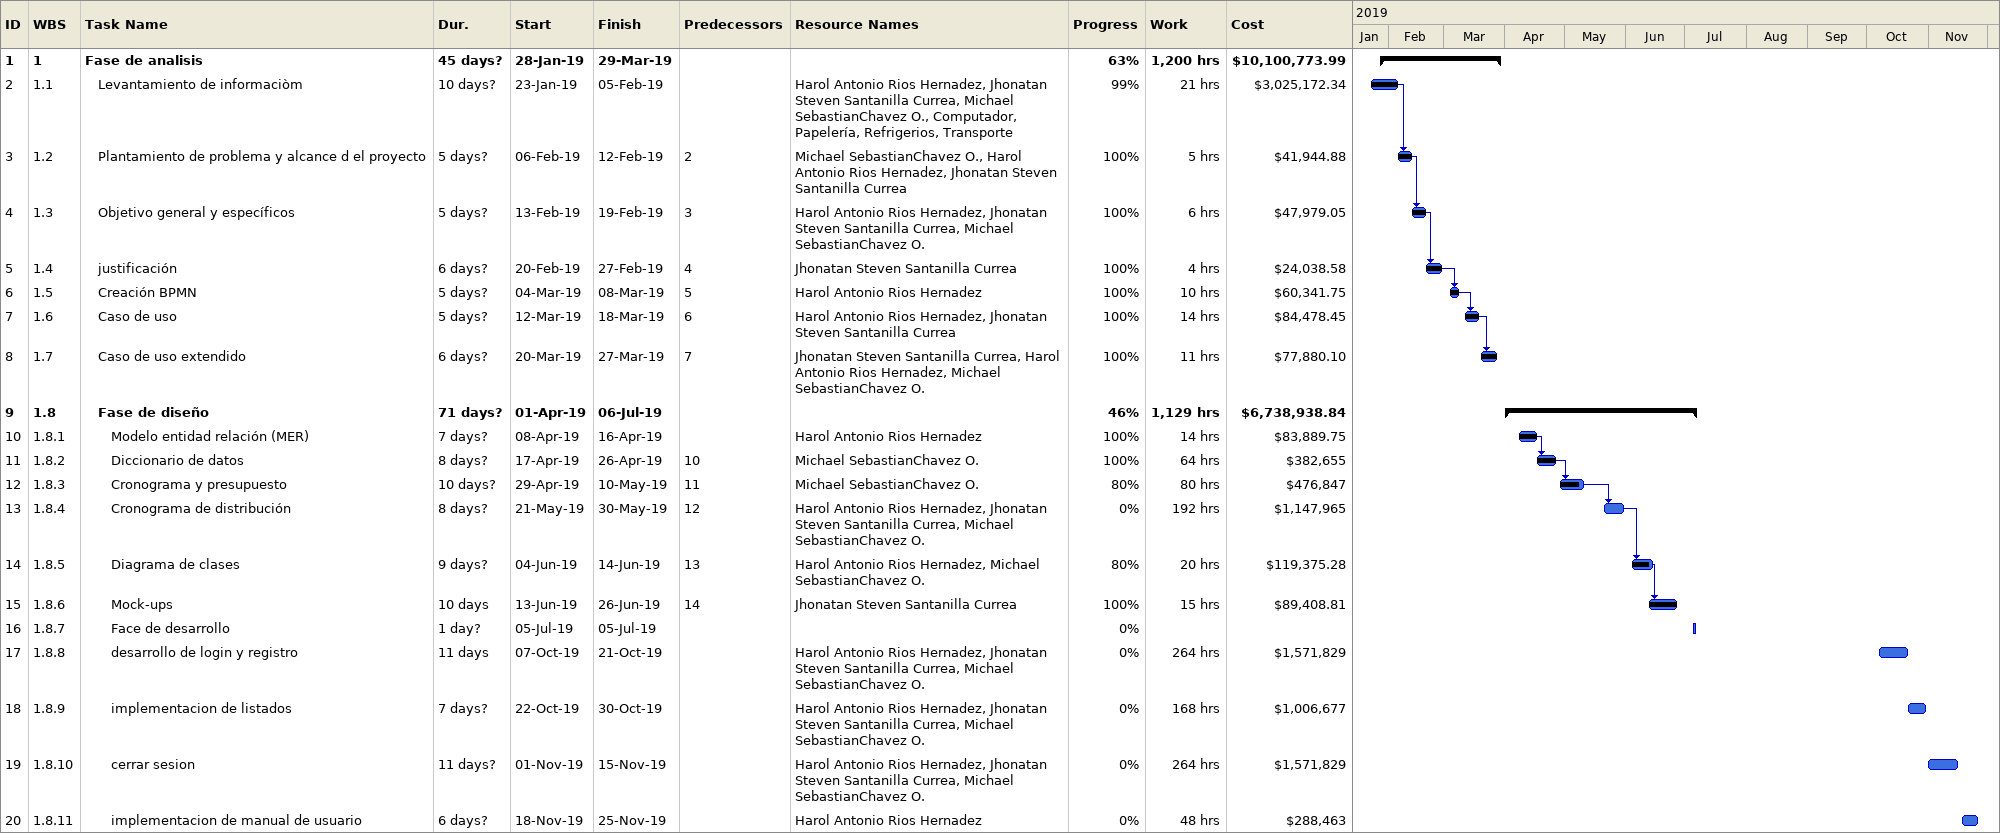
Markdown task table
| ID | WBS | Task | Duration | Start | Finish | Predecessors | Resources | % complete | Work (h) | Cost ($) |
|---|---|---|---|---|---|---|---|---|---|---|
| 1 | 1 | **Fase de analisis** | 45d? | 2019-01-28 | 2019-03-29 |  |  | 63 | 1200 | 10100773.99 |
| 2 | 1.1 | Levantamiento de informaciòm | 10d? | 2019-01-23 | 2019-02-05 |  | Harol Antonio Rios Hernadez, Jhonatan Steven Santanilla Currea, Michael SebastianChavez O., Computador, Papelería, Refrigerios, Transporte | 99 | 21 | 3025172.34 |
| 3 | 1.2 | Plantamiento de problema y alcance d el proyecto | 5d? | 2019-02-06 | 2019-02-12 | 2 | Michael SebastianChavez O., Harol Antonio Rios Hernadez, Jhonatan Steven Santanilla Currea | 100 | 5 | 41944.88 |
| 4 | 1.3 | Objetivo general y específicos | 5d? | 2019-02-13 | 2019-02-19 | 3 | Harol Antonio Rios Hernadez, Jhonatan Steven Santanilla Currea, Michael SebastianChavez O. | 100 | 6 | 47979.05 |
| 5 | 1.4 | justificación | 6d? | 2019-02-20 | 2019-02-27 | 4 | Jhonatan Steven Santanilla Currea | 100 | 4 | 24038.58 |
| 6 | 1.5 | Creación BPMN | 5d? | 2019-03-04 | 2019-03-08 | 5 | Harol Antonio Rios Hernadez | 100 | 10 | 60341.75 |
| 7 | 1.6 | Caso de uso | 5d? | 2019-03-12 | 2019-03-18 | 6 | Harol Antonio Rios Hernadez, Jhonatan Steven Santanilla Currea | 100 | 14 | 84478.45 |
| 8 | 1.7 | Caso de uso extendido | 6d? | 2019-03-20 | 2019-03-27 | 7 | Jhonatan Steven Santanilla Currea, Harol Antonio Rios Hernadez, Michael SebastianChavez O. | 100 | 11 | 77880.10 |
| 9 | 1.8 | **Fase de diseño** | 71d? | 2019-04-01 | 2019-07-06 |  |  | 46 | 1129 | 6738938.84 |
| 10 | 1.8.1 | Modelo entidad relación (MER) | 7d? | 2019-04-08 | 2019-04-16 |  | Harol Antonio Rios Hernadez | 100 | 14 | 83889.75 |
| 11 | 1.8.2 | Diccionario de datos | 8d? | 2019-04-17 | 2019-04-26 | 10 | Michael SebastianChavez O. | 100 | 64 | 382655 |
| 12 | 1.8.3 | Cronograma y presupuesto | 10d? | 2019-04-29 | 2019-05-10 | 11 | Michael SebastianChavez O. | 80 | 80 | 476847 |
| 13 | 1.8.4 | Cronograma de distribución | 8d? | 2019-05-21 | 2019-05-30 | 12 | Harol Antonio Rios Hernadez, Jhonatan Steven Santanilla Currea, Michael SebastianChavez O. | 0 | 192 | 1147965 |
| 14 | 1.8.5 | Diagrama de clases | 9d? | 2019-06-04 | 2019-06-14 | 13 | Harol Antonio Rios Hernadez, Michael SebastianChavez O. | 80 | 20 | 119375.28 |
| 15 | 1.8.6 | Mock-ups | 10d | 2019-06-13 | 2019-06-26 | 14 | Jhonatan Steven Santanilla Currea | 100 | 15 | 89408.81 |
| 16 | 1.8.7 | Face de desarrollo | 1d? | 2019-07-05 | 2019-07-05 |  |  | 0 |  |  |
| 17 | 1.8.8 | desarrollo de login y registro | 11d | 2019-10-07 | 2019-10-21 |  | Harol Antonio Rios Hernadez, Jhonatan Steven Santanilla Currea, Michael SebastianChavez O. | 0 | 264 | 1571829 |
| 18 | 1.8.9 | implementacion de listados | 7d? | 2019-10-22 | 2019-10-30 |  | Harol Antonio Rios Hernadez, Jhonatan Steven Santanilla Currea, Michael SebastianChavez O. | 0 | 168 | 1006677 |
| 19 | 1.8.10 | cerrar sesion | 11d? | 2019-11-01 | 2019-11-15 |  | Harol Antonio Rios Hernadez, Jhonatan Steven Santanilla Currea, Michael SebastianChavez O. | 0 | 264 | 1571829 |
| 20 | 1.8.11 | implementacion de manual de usuario | 6d? | 2019-11-18 | 2019-11-25 |  | Harol Antonio Rios Hernadez | 0 | 48 | 288463 |
